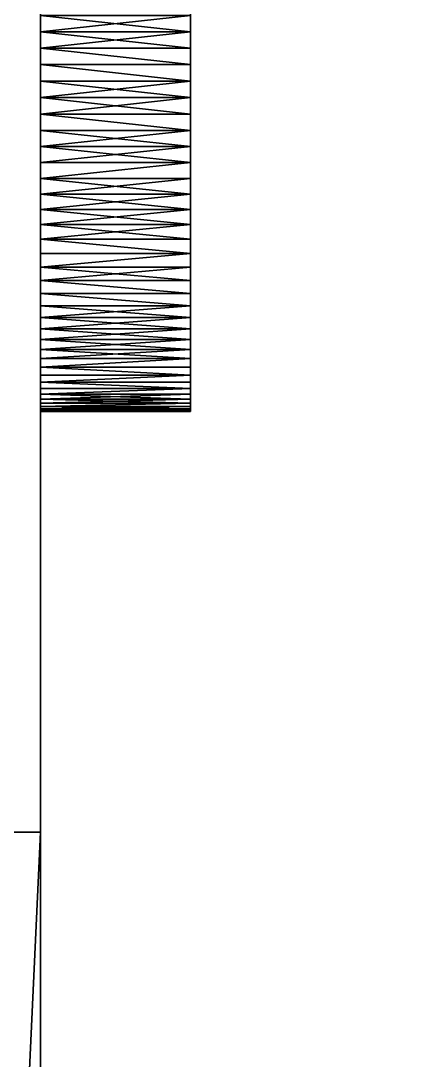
# Model space of a CAD drawing. Header units: millimetres. Extents: x 0 to 520, y -2 to 382.
# Drawn here: x 510.37 to 513.08, y 177.48 to 184.4 of the extents above; entities that cross this region are included whole.
import ezdxf

# ---------------------------------------------------------------- set-up
doc = ezdxf.new("R2010")
doc.units = ezdxf.units.MM

msp = doc.modelspace()

# ---------------------------------------------------------------- linework, layer by layer
at = {"layer": 'BRASS', "color": 52}
for points in [[(499.5, 359.5, 90), (520, 380, 90), (499.5, 20.5, 90)], [(499.5, 20.5, 90), (520, 380, 90), (520, 0, 90)], [(520, 380, 98), (510, 370, 98), (510, 10, 98)], [(520, 380, 98), (510, 10, 98), (520, 0, 98)]]:
    msp.add_3dface(points, dxfattribs=at)
at = {"layer": 'TEAK', "color": 34}
for points in [[(520, 380), (520, 0), (500, 360)], [(520, 0, 90), (520, 380, 90), (510.5, 360, 90)], [(500, 360), (520, 0), (500, 20)], [(520, 0, 90), (510.5, 360, 90), (510.5, 20, 90)], [(510.5, 20, 90), (510.5, 360, 90), (510.5, 321, 86)], [(510.5, 20, 90), (510.5, 321, 86), (510.5, 299, 86)], [(510.5, 20, 90), (510.5, 299, 86), (510.5, 201, 86)], [(506, 179, 68.5), (510.5, 179, 68.5), (510.5, 201, 68.5)], [(506, 179, 68.5), (510.5, 201, 68.5), (506, 201, 68.5)], [(510.5, 179, 86), (510.5, 201, 86), (510.5, 195.0455, 73.9821)], [(510.5, 179, 68.5), (510.5, 195.6721, 69.8246), (510.5, 201, 68.5)], [(510.5, 20, 90), (510.5, 201, 86), (510.5, 179, 86)], [(510.5, 184.3279, 69.8246), (510.5, 184.4359, 69.8436), (510.5, 195.6721, 69.8246)], [(510.5, 179, 68.5), (510.5, 184.3279, 69.8246), (510.5, 195.6721, 69.8246)], [(510.5, 184.9545, 73.9821), (510.5, 179, 86), (510.5, 195.0455, 73.9821)], [(511.5, 186.1666, 71.618), (511.5, 185.3284, 70.2463), (511.5, 183.2476, 69.9327)], [(511.5, 186.1666, 71.618), (511.5, 183.1454, 69.9728), (511.5, 182.4251, 70.4639)], [(511.5, 186.1666, 71.618), (511.5, 183.2476, 69.9327), (511.5, 183.1454, 69.9728)], [(511.5, 186.0479, 72.8038), (511.5, 186.1666, 71.618), (511.5, 182.4251, 70.4639)], [(511.5, 186.0479, 72.8038), (511.5, 182.4251, 70.4639), (511.5, 182.0423, 70.9963)], [(511.5, 185.5749, 73.5361), (511.5, 186.0479, 72.8038), (511.5, 182.0423, 70.9963)], [(511.5, 185.5749, 73.5361), (511.5, 182.0423, 70.9963), (511.5, 181.8822, 72.5958)], [(511.5, 185.5749, 73.5361), (511.5, 182.5036, 73.6127), (511.5, 184.1097, 74.1973)], [(511.5, 185.5749, 73.5361), (511.5, 184.1097, 74.1973), (511.5, 184.6485, 74.1023)], [(511.5, 185.5749, 73.5361), (511.5, 181.8822, 72.5958), (511.5, 182.5036, 73.6127)], [(511.5, 185.3284, 70.2463), (511.5, 184.3279, 69.8246), (511.5, 183.3515, 69.8977)], [(511.5, 185.3284, 70.2463), (511.5, 184.9545, 70.0179), (511.5, 184.3279, 69.8246)], [(511.5, 185.3284, 70.2463), (511.5, 183.3515, 69.8977), (511.5, 183.2476, 69.9327)], [(510.5, 184.8546, 74.0272), (510.5, 179, 86), (510.5, 184.9545, 73.9821)], [(511.5, 184.9545, 70.0179), (511.5, 184.4359, 69.8436), (511.5, 184.3279, 69.8246)], [(510.5, 184.7524, 74.0673), (510.5, 179, 86), (510.5, 184.8546, 74.0272)], [(510.5, 184.6485, 74.1023), (510.5, 179, 86), (510.5, 184.7524, 74.0673)], [(510.5, 184.5429, 74.132), (510.5, 179, 86), (510.5, 184.6485, 74.1023)], [(511.5, 184.6485, 74.1023), (511.5, 184.1097, 74.1973), (511.5, 184.3279, 74.1754)], [(511.5, 184.6485, 74.1023), (511.5, 184.3279, 74.1754), (511.5, 184.5429, 74.132)], [(510.5, 184.4359, 74.1564), (510.5, 179, 86), (510.5, 184.5429, 74.132)], [(511.5, 184.5429, 74.132), (511.5, 184.3279, 74.1754), (511.5, 184.4359, 74.1564)], [(510.5, 184.3279, 74.1754), (510.5, 179, 86), (510.5, 184.4359, 74.1564)], [(511.5, 184.3279, 74.1754), (510.5, 184.4359, 74.1564), (511.5, 184.4359, 74.1564)], [(510.5, 184.3279, 74.1754), (510.5, 184.4359, 74.1564), (511.5, 184.3279, 74.1754)], [(511.5, 184.4359, 69.8436), (510.5, 184.3279, 69.8246), (511.5, 184.3279, 69.8246)], [(510.5, 184.4359, 69.8436), (510.5, 184.3279, 69.8246), (511.5, 184.4359, 69.8436)], [(510.5, 184.219, 74.1891), (510.5, 179, 86), (510.5, 184.3279, 74.1754)], [(510.5, 179, 68.5), (510.5, 184.219, 69.8109), (510.5, 184.3279, 69.8246)], [(511.5, 184.219, 74.1891), (510.5, 184.3279, 74.1754), (511.5, 184.3279, 74.1754)], [(510.5, 184.219, 74.1891), (510.5, 184.3279, 74.1754), (511.5, 184.219, 74.1891)], [(511.5, 184.3279, 69.8246), (510.5, 184.219, 69.8109), (511.5, 184.219, 69.8109)], [(510.5, 184.3279, 69.8246), (510.5, 184.219, 69.8109), (511.5, 184.3279, 69.8246)], [(511.5, 184.3279, 69.8246), (511.5, 183.781, 69.8109), (511.5, 183.6721, 69.8246)], [(511.5, 184.3279, 69.8246), (511.5, 183.4571, 69.868), (511.5, 183.3515, 69.8977)], [(511.5, 184.3279, 69.8246), (511.5, 183.6721, 69.8246), (511.5, 183.4571, 69.868)], [(511.5, 184.3279, 69.8246), (511.5, 184.219, 69.8109), (511.5, 183.781, 69.8109)], [(511.5, 184.3279, 74.1754), (511.5, 184.1097, 74.1973), (511.5, 184.219, 74.1891)], [(510.5, 184.1097, 74.1973), (510.5, 179, 86), (510.5, 184.219, 74.1891)], [(510.5, 179, 68.5), (510.5, 184.1097, 69.8027), (510.5, 184.219, 69.8109)], [(511.5, 184.1097, 74.1973), (510.5, 184.219, 74.1891), (511.5, 184.219, 74.1891)], [(510.5, 184.1097, 74.1973), (510.5, 184.219, 74.1891), (511.5, 184.1097, 74.1973)], [(511.5, 184.219, 69.8109), (510.5, 184.219, 69.8109), (511.5, 184.1097, 69.8027)], [(510.5, 184.219, 69.8109), (510.5, 184.1097, 69.8027), (511.5, 184.1097, 69.8027)], [(511.5, 184.219, 69.8109), (511.5, 184.1097, 69.8027), (511.5, 184, 69.8)], [(511.5, 184.219, 69.8109), (511.5, 184, 69.8), (511.5, 183.8903, 69.8027)], [(511.5, 184.219, 69.8109), (511.5, 183.8903, 69.8027), (511.5, 183.781, 69.8109)], [(510.5, 184, 74.2), (510.5, 179, 86), (510.5, 184.1097, 74.1973)], [(510.5, 179, 68.5), (510.5, 184, 69.8), (510.5, 184.1097, 69.8027)], [(510.5, 184, 74.2), (510.5, 184.1097, 74.1973), (511.5, 184, 74.2)], [(511.5, 184, 74.2), (510.5, 184.1097, 74.1973), (511.5, 184.1097, 74.1973)], [(511.5, 184.1097, 69.8027), (510.5, 184.1097, 69.8027), (511.5, 184, 69.8)], [(510.5, 184.1097, 69.8027), (510.5, 184, 69.8), (511.5, 184, 69.8)], [(511.5, 184.1097, 74.1973), (511.5, 182.5036, 73.6127), (511.5, 183.6721, 74.1754)], [(511.5, 184.1097, 74.1973), (511.5, 183.6721, 74.1754), (511.5, 184, 74.2)], [(510.5, 183.8903, 74.1973), (510.5, 179, 86), (510.5, 184, 74.2)], [(510.5, 179, 68.5), (510.5, 183.8903, 69.8027), (510.5, 184, 69.8)], [(510.5, 184, 69.8), (510.5, 183.8903, 69.8027), (511.5, 184, 69.8)], [(511.5, 184, 69.8), (510.5, 183.8903, 69.8027), (511.5, 183.8903, 69.8027)], [(511.5, 183.8903, 74.1973), (510.5, 184, 74.2), (511.5, 184, 74.2)], [(510.5, 183.8903, 74.1973), (510.5, 184, 74.2), (511.5, 183.8903, 74.1973)], [(511.5, 184, 74.2), (511.5, 183.6721, 74.1754), (511.5, 183.781, 74.1891)], [(511.5, 184, 74.2), (511.5, 183.781, 74.1891), (511.5, 183.8903, 74.1973)], [(510.5, 183.781, 74.1891), (510.5, 179, 86), (510.5, 183.8903, 74.1973)], [(510.5, 179, 68.5), (510.5, 183.781, 69.8109), (510.5, 183.8903, 69.8027)], [(510.5, 183.8903, 69.8027), (510.5, 183.781, 69.8109), (511.5, 183.8903, 69.8027)], [(511.5, 183.8903, 69.8027), (510.5, 183.781, 69.8109), (511.5, 183.781, 69.8109)], [(510.5, 183.781, 74.1891), (510.5, 183.8903, 74.1973), (511.5, 183.781, 74.1891)], [(511.5, 183.781, 74.1891), (510.5, 183.8903, 74.1973), (511.5, 183.8903, 74.1973)], [(510.5, 183.6721, 74.1754), (510.5, 179, 86), (510.5, 183.781, 74.1891)], [(510.5, 179, 68.5), (510.5, 183.6721, 69.8246), (510.5, 183.781, 69.8109)], [(511.5, 183.781, 69.8109), (510.5, 183.781, 69.8109), (511.5, 183.6721, 69.8246)], [(510.5, 183.781, 69.8109), (510.5, 183.6721, 69.8246), (511.5, 183.6721, 69.8246)], [(511.5, 183.6721, 74.1754), (510.5, 183.781, 74.1891), (511.5, 183.781, 74.1891)], [(510.5, 183.6721, 74.1754), (510.5, 183.781, 74.1891), (511.5, 183.6721, 74.1754)], [(510.5, 183.5641, 74.1564), (510.5, 179, 86), (510.5, 183.6721, 74.1754)], [(510.5, 179, 68.5), (510.5, 183.5641, 69.8436), (510.5, 183.6721, 69.8246)], [(510.5, 183.6721, 69.8246), (510.5, 183.5641, 69.8436), (511.5, 183.6721, 69.8246)], [(511.5, 183.6721, 69.8246), (510.5, 183.5641, 69.8436), (511.5, 183.5641, 69.8436)], [(510.5, 183.5641, 74.1564), (510.5, 183.6721, 74.1754), (511.5, 183.5641, 74.1564)], [(511.5, 183.5641, 74.1564), (510.5, 183.6721, 74.1754), (511.5, 183.6721, 74.1754)], [(511.5, 183.6721, 69.8246), (511.5, 183.5641, 69.8436), (511.5, 183.4571, 69.868)], [(511.5, 183.6721, 74.1754), (511.5, 182.9478, 73.9321), (511.5, 183.0455, 73.9821)], [(511.5, 183.6721, 74.1754), (511.5, 183.4571, 74.132), (511.5, 183.5641, 74.1564)], [(511.5, 183.6721, 74.1754), (511.5, 182.5036, 73.6127), (511.5, 182.9478, 73.9321)], [(511.5, 183.6721, 74.1754), (511.5, 183.0455, 73.9821), (511.5, 183.4571, 74.132)], [(510.5, 183.4571, 74.132), (510.5, 179, 86), (510.5, 183.5641, 74.1564)], [(510.5, 179, 68.5), (510.5, 183.4571, 69.868), (510.5, 183.5641, 69.8436)], [(510.5, 183.5641, 69.8436), (510.5, 183.4571, 69.868), (511.5, 183.5641, 69.8436)], [(511.5, 183.5641, 69.8436), (510.5, 183.4571, 69.868), (511.5, 183.4571, 69.868)], [(510.5, 183.4571, 74.132), (510.5, 183.5641, 74.1564), (511.5, 183.4571, 74.132)], [(511.5, 183.4571, 74.132), (510.5, 183.5641, 74.1564), (511.5, 183.5641, 74.1564)], [(510.5, 183.3515, 74.1023), (510.5, 179, 86), (510.5, 183.4571, 74.132)], [(510.5, 179, 68.5), (510.5, 183.3515, 69.8977), (510.5, 183.4571, 69.868)], [(510.5, 183.4571, 69.868), (510.5, 183.3515, 69.8977), (511.5, 183.4571, 69.868)], [(511.5, 183.4571, 69.868), (510.5, 183.3515, 69.8977), (511.5, 183.3515, 69.8977)], [(511.5, 183.3515, 74.1023), (510.5, 183.3515, 74.1023), (511.5, 183.4571, 74.132)], [(510.5, 183.3515, 74.1023), (510.5, 183.4571, 74.132), (511.5, 183.4571, 74.132)], [(511.5, 183.4571, 74.132), (511.5, 183.0455, 73.9821), (511.5, 183.1454, 74.0272)], [(511.5, 183.4571, 74.132), (511.5, 183.1454, 74.0272), (511.5, 183.2476, 74.0673)], [(511.5, 183.4571, 74.132), (511.5, 183.2476, 74.0673), (511.5, 183.3515, 74.1023)], [(510.5, 183.2476, 74.0673), (510.5, 179, 86), (510.5, 183.3515, 74.1023)], [(510.5, 179, 68.5), (510.5, 183.2476, 69.9327), (510.5, 183.3515, 69.8977)], [(510.5, 183.3515, 69.8977), (510.5, 183.2476, 69.9327), (511.5, 183.3515, 69.8977)], [(511.5, 183.3515, 69.8977), (510.5, 183.2476, 69.9327), (511.5, 183.2476, 69.9327)], [(510.5, 183.2476, 74.0673), (510.5, 183.3515, 74.1023), (511.5, 183.2476, 74.0673)], [(511.5, 183.2476, 74.0673), (510.5, 183.3515, 74.1023), (511.5, 183.3515, 74.1023)], [(510.5, 183.1454, 74.0272), (510.5, 179, 86), (510.5, 183.2476, 74.0673)], [(510.5, 179, 68.5), (510.5, 183.1454, 69.9728), (510.5, 183.2476, 69.9327)], [(510.5, 183.2476, 69.9327), (510.5, 183.1454, 69.9728), (511.5, 183.2476, 69.9327)], [(511.5, 183.2476, 69.9327), (510.5, 183.1454, 69.9728), (511.5, 183.1454, 69.9728)], [(510.5, 183.1454, 74.0272), (510.5, 183.2476, 74.0673), (511.5, 183.1454, 74.0272)], [(511.5, 183.1454, 74.0272), (510.5, 183.2476, 74.0673), (511.5, 183.2476, 74.0673)], [(510.5, 183.0455, 73.9821), (510.5, 179, 86), (510.5, 183.1454, 74.0272)], [(510.5, 179, 68.5), (510.5, 183.0455, 70.0179), (510.5, 183.1454, 69.9728)], [(511.5, 183.1454, 69.9728), (510.5, 183.1454, 69.9728), (511.5, 183.0455, 70.0179)], [(510.5, 183.1454, 69.9728), (510.5, 183.0455, 70.0179), (511.5, 183.0455, 70.0179)], [(511.5, 183.0455, 73.9821), (510.5, 183.0455, 73.9821), (511.5, 183.1454, 74.0272)], [(510.5, 183.0455, 73.9821), (510.5, 183.1454, 74.0272), (511.5, 183.1454, 74.0272)], [(511.5, 183.1454, 69.9728), (511.5, 183.0455, 70.0179), (511.5, 182.5036, 70.3873)], [(511.5, 183.1454, 69.9728), (511.5, 182.5036, 70.3873), (511.5, 182.4251, 70.4639)], [(510.5, 182.9478, 73.9321), (510.5, 179, 86), (510.5, 183.0455, 73.9821)], [(510.5, 179, 68.5), (510.5, 182.9478, 70.0679), (510.5, 183.0455, 70.0179)], [(510.5, 183.0455, 70.0179), (510.5, 182.9478, 70.0679), (511.5, 183.0455, 70.0179)], [(511.5, 183.0455, 70.0179), (510.5, 182.9478, 70.0679), (511.5, 182.9478, 70.0679)], [(510.5, 182.9478, 73.9321), (510.5, 183.0455, 73.9821), (511.5, 182.9478, 73.9321)], [(511.5, 182.9478, 73.9321), (510.5, 183.0455, 73.9821), (511.5, 183.0455, 73.9821)], [(511.5, 183.0455, 70.0179), (511.5, 182.9478, 70.0679), (511.5, 182.8528, 70.1228)], [(511.5, 183.0455, 70.0179), (511.5, 182.8528, 70.1228), (511.5, 182.7607, 70.1823)], [(511.5, 183.0455, 70.0179), (511.5, 182.7607, 70.1823), (511.5, 182.6716, 70.2463)], [(511.5, 183.0455, 70.0179), (511.5, 182.6716, 70.2463), (511.5, 182.5859, 70.3147)], [(511.5, 183.0455, 70.0179), (511.5, 182.5859, 70.3147), (511.5, 182.5036, 70.3873)], [(510.5, 182.8528, 73.8772), (510.5, 179, 86), (510.5, 182.9478, 73.9321)], [(510.5, 179, 68.5), (510.5, 182.8528, 70.1228), (510.5, 182.9478, 70.0679)], [(511.5, 182.9478, 70.0679), (510.5, 182.9478, 70.0679), (511.5, 182.8528, 70.1228)], [(510.5, 182.9478, 70.0679), (510.5, 182.8528, 70.1228), (511.5, 182.8528, 70.1228)], [(510.5, 182.8528, 73.8772), (510.5, 182.9478, 73.9321), (511.5, 182.8528, 73.8772)], [(511.5, 182.8528, 73.8772), (510.5, 182.9478, 73.9321), (511.5, 182.9478, 73.9321)], [(511.5, 182.9478, 73.9321), (511.5, 182.7607, 73.8177), (511.5, 182.8528, 73.8772)], [(511.5, 182.9478, 73.9321), (511.5, 182.5036, 73.6127), (511.5, 182.7607, 73.8177)], [(510.5, 182.7607, 73.8177), (510.5, 179, 86), (510.5, 182.8528, 73.8772)], [(510.5, 179, 68.5), (510.5, 182.7607, 70.1823), (510.5, 182.8528, 70.1228)], [(511.5, 182.8528, 70.1228), (510.5, 182.7607, 70.1823), (511.5, 182.7607, 70.1823)], [(510.5, 182.8528, 70.1228), (510.5, 182.7607, 70.1823), (511.5, 182.8528, 70.1228)], [(511.5, 182.7607, 73.8177), (510.5, 182.7607, 73.8177), (511.5, 182.8528, 73.8772)], [(510.5, 182.7607, 73.8177), (510.5, 182.8528, 73.8772), (511.5, 182.8528, 73.8772)], [(510.5, 182.6716, 73.7537), (510.5, 179, 86), (510.5, 182.7607, 73.8177)], [(510.5, 179, 68.5), (510.5, 182.6716, 70.2463), (510.5, 182.7607, 70.1823)], [(511.5, 182.7607, 70.1823), (510.5, 182.6716, 70.2463), (511.5, 182.6716, 70.2463)], [(510.5, 182.7607, 70.1823), (510.5, 182.6716, 70.2463), (511.5, 182.7607, 70.1823)], [(510.5, 182.6716, 73.7537), (510.5, 182.7607, 73.8177), (511.5, 182.6716, 73.7537)], [(511.5, 182.6716, 73.7537), (510.5, 182.7607, 73.8177), (511.5, 182.7607, 73.8177)], [(511.5, 182.7607, 73.8177), (511.5, 182.5036, 73.6127), (511.5, 182.5859, 73.6853)], [(511.5, 182.7607, 73.8177), (511.5, 182.5859, 73.6853), (511.5, 182.6716, 73.7537)], [(510.5, 182.5859, 73.6853), (510.5, 179, 86), (510.5, 182.6716, 73.7537)], [(510.5, 179, 68.5), (510.5, 182.5859, 70.3147), (510.5, 182.6716, 70.2463)], [(511.5, 182.6716, 70.2463), (510.5, 182.6716, 70.2463), (511.5, 182.5859, 70.3147)], [(510.5, 182.6716, 70.2463), (510.5, 182.5859, 70.3147), (511.5, 182.5859, 70.3147)], [(510.5, 182.5859, 73.6853), (510.5, 182.6716, 73.7537), (511.5, 182.5859, 73.6853)], [(511.5, 182.5859, 73.6853), (510.5, 182.6716, 73.7537), (511.5, 182.6716, 73.7537)], [(510.5, 182.5036, 73.6127), (510.5, 179, 86), (510.5, 182.5859, 73.6853)], [(510.5, 179, 68.5), (510.5, 182.5036, 70.3873), (510.5, 182.5859, 70.3147)], [(511.5, 182.5859, 70.3147), (510.5, 182.5859, 70.3147), (511.5, 182.5036, 70.3873)], [(510.5, 182.5859, 70.3147), (510.5, 182.5036, 70.3873), (511.5, 182.5036, 70.3873)], [(510.5, 182.5036, 73.6127), (510.5, 182.5859, 73.6853), (511.5, 182.5036, 73.6127)], [(511.5, 182.5036, 73.6127), (510.5, 182.5859, 73.6853), (511.5, 182.5859, 73.6853)], [(510.5, 182.4251, 73.5361), (510.5, 179, 86), (510.5, 182.5036, 73.6127)], [(510.5, 179, 68.5), (510.5, 182.4251, 70.4639), (510.5, 182.5036, 70.3873)], [(511.5, 182.5036, 70.3873), (510.5, 182.4251, 70.4639), (511.5, 182.4251, 70.4639)], [(510.5, 182.5036, 70.3873), (510.5, 182.4251, 70.4639), (511.5, 182.5036, 70.3873)], [(511.5, 182.4251, 73.5361), (510.5, 182.5036, 73.6127), (511.5, 182.5036, 73.6127)], [(510.5, 182.4251, 73.5361), (510.5, 182.5036, 73.6127), (511.5, 182.4251, 73.5361)], [(511.5, 182.5036, 73.6127), (511.5, 182.28, 73.3717), (511.5, 182.3505, 73.4557)], [(511.5, 182.5036, 73.6127), (511.5, 182.3505, 73.4557), (511.5, 182.4251, 73.5361)], [(511.5, 182.5036, 73.6127), (511.5, 181.8822, 72.5958), (511.5, 182.28, 73.3717)], [(510.5, 182.3505, 73.4557), (510.5, 179, 86), (510.5, 182.4251, 73.5361)], [(510.5, 179, 68.5), (510.5, 182.3505, 70.5443), (510.5, 182.4251, 70.4639)], [(511.5, 182.4251, 70.4639), (510.5, 182.3505, 70.5443), (511.5, 182.3505, 70.5443)], [(510.5, 182.4251, 70.4639), (510.5, 182.3505, 70.5443), (511.5, 182.4251, 70.4639)], [(511.5, 182.3505, 73.4557), (510.5, 182.4251, 73.5361), (511.5, 182.4251, 73.5361)], [(510.5, 182.3505, 73.4557), (510.5, 182.4251, 73.5361), (511.5, 182.3505, 73.4557)], [(511.5, 182.0423, 70.9963), (511.5, 182.4251, 70.4639), (511.5, 182.3505, 70.5443)], [(510.5, 182.28, 73.3717), (510.5, 179, 86), (510.5, 182.3505, 73.4557)], [(510.5, 179, 68.5), (510.5, 182.28, 70.6283), (510.5, 182.3505, 70.5443)], [(511.5, 182.3505, 70.5443), (510.5, 182.28, 70.6283), (511.5, 182.28, 70.6283)], [(510.5, 182.3505, 70.5443), (510.5, 182.28, 70.6283), (511.5, 182.3505, 70.5443)], [(511.5, 182.28, 73.3717), (510.5, 182.3505, 73.4557), (511.5, 182.3505, 73.4557)], [(510.5, 182.28, 73.3717), (510.5, 182.3505, 73.4557), (511.5, 182.28, 73.3717)], [(511.5, 182.0423, 70.9963), (511.5, 182.3505, 70.5443), (511.5, 182.28, 70.6283)], [(510.5, 182.2137, 73.2842), (510.5, 179, 86), (510.5, 182.28, 73.3717)], [(510.5, 179, 68.5), (510.5, 182.2137, 70.7158), (510.5, 182.28, 70.6283)], [(511.5, 182.28, 70.6283), (510.5, 182.2137, 70.7158), (511.5, 182.2137, 70.7158)], [(510.5, 182.28, 70.6283), (510.5, 182.2137, 70.7158), (511.5, 182.28, 70.6283)], [(511.5, 182.2137, 73.2842), (510.5, 182.28, 73.3717), (511.5, 182.28, 73.3717)], [(510.5, 182.2137, 73.2842), (510.5, 182.28, 73.3717), (511.5, 182.2137, 73.2842)], [(511.5, 182.0423, 70.9963), (511.5, 182.28, 70.6283), (511.5, 182.2137, 70.7158)], [(511.5, 182.28, 73.3717), (511.5, 181.8822, 72.5958), (511.5, 181.9146, 72.7007)], [(511.5, 182.28, 73.3717), (511.5, 182.0947, 73.1), (511.5, 182.1519, 73.1936)], [(511.5, 182.28, 73.3717), (511.5, 182.1519, 73.1936), (511.5, 182.2137, 73.2842)], [(511.5, 182.28, 73.3717), (511.5, 181.9146, 72.7007), (511.5, 182.0947, 73.1)], [(510.5, 182.1519, 73.1936), (510.5, 179, 86), (510.5, 182.2137, 73.2842)], [(510.5, 179, 68.5), (510.5, 182.1519, 70.8064), (510.5, 182.2137, 70.7158)], [(511.5, 182.2137, 70.7158), (510.5, 182.1519, 70.8064), (511.5, 182.1519, 70.8064)], [(510.5, 182.2137, 70.7158), (510.5, 182.1519, 70.8064), (511.5, 182.2137, 70.7158)], [(511.5, 182.1519, 73.1936), (510.5, 182.2137, 73.2842), (511.5, 182.2137, 73.2842)], [(510.5, 182.1519, 73.1936), (510.5, 182.2137, 73.2842), (511.5, 182.1519, 73.1936)], [(511.5, 182.0947, 70.9), (511.5, 182.2137, 70.7158), (511.5, 182.1519, 70.8064)], [(511.5, 182.0423, 70.9963), (511.5, 182.2137, 70.7158), (511.5, 182.0947, 70.9)], [(510.5, 182.0947, 73.1), (510.5, 179, 86), (510.5, 182.1519, 73.1936)], [(510.5, 179, 68.5), (510.5, 182.0947, 70.9), (510.5, 182.1519, 70.8064)], [(511.5, 182.1519, 70.8064), (510.5, 182.0947, 70.9), (511.5, 182.0947, 70.9)], [(510.5, 182.1519, 70.8064), (510.5, 182.0947, 70.9), (511.5, 182.1519, 70.8064)], [(511.5, 182.0947, 73.1), (510.5, 182.0947, 73.1), (511.5, 182.1519, 73.1936)], [(510.5, 182.0947, 73.1), (510.5, 182.1519, 73.1936), (511.5, 182.1519, 73.1936)], [(510.5, 182.0423, 73.0037), (510.5, 179, 86), (510.5, 182.0947, 73.1)], [(510.5, 179, 68.5), (510.5, 182.0423, 70.9963), (510.5, 182.0947, 70.9)], [(511.5, 182.0947, 70.9), (510.5, 182.0947, 70.9), (511.5, 182.0423, 70.9963)], [(510.5, 182.0947, 70.9), (510.5, 182.0423, 70.9963), (511.5, 182.0423, 70.9963)], [(511.5, 182.0423, 73.0037), (510.5, 182.0947, 73.1), (511.5, 182.0947, 73.1)], [(510.5, 182.0423, 73.0037), (510.5, 182.0947, 73.1), (511.5, 182.0423, 73.0037)], [(510.5, 181.9947, 72.9048), (510.5, 179, 86), (510.5, 182.0423, 73.0037)], [(510.5, 179, 68.5), (510.5, 181.9947, 71.0952), (510.5, 182.0423, 70.9963)], [(511.5, 182.0423, 70.9963), (510.5, 181.9947, 71.0952), (511.5, 181.9947, 71.0952)], [(510.5, 182.0423, 70.9963), (510.5, 181.9947, 71.0952), (511.5, 182.0423, 70.9963)], [(511.5, 181.9947, 72.9048), (510.5, 181.9947, 72.9048), (511.5, 182.0423, 73.0037)], [(510.5, 181.9947, 72.9048), (510.5, 182.0423, 73.0037), (511.5, 182.0423, 73.0037)], [(511.5, 182.0947, 73.1), (511.5, 181.9146, 72.7007), (511.5, 181.9521, 72.8038)], [(511.5, 182.0947, 73.1), (511.5, 181.9521, 72.8038), (511.5, 182.0423, 73.0037)], [(511.5, 181.8822, 72.5958), (511.5, 182.0423, 70.9963), (511.5, 181.9947, 71.0952)], [(511.5, 182.0423, 73.0037), (511.5, 181.9521, 72.8038), (511.5, 181.9947, 72.9048)], [(510.5, 181.9521, 72.8038), (510.5, 179, 86), (510.5, 181.9947, 72.9048)], [(510.5, 179, 68.5), (510.5, 181.9521, 71.1962), (510.5, 181.9947, 71.0952)], [(511.5, 181.9947, 71.0952), (510.5, 181.9947, 71.0952), (511.5, 181.9521, 71.1962)], [(510.5, 181.9947, 71.0952), (510.5, 181.9521, 71.1962), (511.5, 181.9521, 71.1962)], [(511.5, 181.9521, 72.8038), (510.5, 181.9947, 72.9048), (511.5, 181.9947, 72.9048)], [(510.5, 181.9521, 72.8038), (510.5, 181.9947, 72.9048), (511.5, 181.9521, 72.8038)], [(511.5, 181.8822, 71.4042), (511.5, 181.9947, 71.0952), (511.5, 181.9521, 71.1962)], [(511.5, 181.8822, 72.5958), (511.5, 181.9947, 71.0952), (511.5, 181.8822, 71.4042)], [(510.5, 179, 68.5), (510.5, 181.9146, 71.2993), (510.5, 181.9521, 71.1962)], [(510.5, 179, 68.5), (510.5, 181.9521, 72.8038), (510.5, 181.9146, 72.7007)], [(510.5, 179, 68.5), (510.5, 179, 86), (510.5, 181.9521, 72.8038)], [(510.5, 181.9521, 71.1962), (510.5, 181.9146, 71.2993), (511.5, 181.9521, 71.1962)], [(511.5, 181.9521, 71.1962), (510.5, 181.9146, 71.2993), (511.5, 181.9146, 71.2993)], [(511.5, 181.9146, 72.7007), (510.5, 181.9146, 72.7007), (511.5, 181.9521, 72.8038)], [(510.5, 181.9146, 72.7007), (510.5, 181.9521, 72.8038), (511.5, 181.9521, 72.8038)], [(510.5, 179, 68.5), (510.5, 181.8822, 71.4042), (510.5, 181.9146, 71.2993)], [(510.5, 179, 68.5), (510.5, 181.9146, 72.7007), (510.5, 181.8822, 72.5958)], [(510.5, 181.9146, 71.2993), (510.5, 181.8822, 71.4042), (511.5, 181.9146, 71.2993)], [(511.5, 181.9146, 71.2993), (510.5, 181.8822, 71.4042), (511.5, 181.8822, 71.4042)], [(511.5, 181.8822, 72.5958), (510.5, 181.9146, 72.7007), (511.5, 181.9146, 72.7007)], [(510.5, 181.8822, 72.5958), (510.5, 181.9146, 72.7007), (511.5, 181.8822, 72.5958)], [(511.5, 181.8822, 71.4042), (511.5, 181.9521, 71.1962), (511.5, 181.9146, 71.2993)], [(510.5, 179, 68.5), (510.5, 181.8552, 71.5105), (510.5, 181.8822, 71.4042)], [(510.5, 179, 68.5), (510.5, 181.8822, 72.5958), (510.5, 181.8552, 72.4895)], [(510.5, 181.8822, 71.4042), (510.5, 181.8552, 71.5105), (511.5, 181.8822, 71.4042)], [(511.5, 181.8822, 71.4042), (510.5, 181.8552, 71.5105), (511.5, 181.8552, 71.5105)], [(511.5, 181.8552, 72.4895), (510.5, 181.8822, 72.5958), (511.5, 181.8822, 72.5958)], [(510.5, 181.8552, 72.4895), (510.5, 181.8822, 72.5958), (511.5, 181.8552, 72.4895)], [(510.5, 179, 68.5), (510.5, 181.8334, 71.618), (510.5, 181.8552, 71.5105)], [(510.5, 179, 68.5), (510.5, 181.8552, 72.4895), (510.5, 181.8334, 72.382)], [(510.5, 181.8552, 71.5105), (510.5, 181.8334, 71.618), (511.5, 181.8552, 71.5105)], [(511.5, 181.8552, 71.5105), (510.5, 181.8334, 71.618), (511.5, 181.8334, 71.618)], [(511.5, 181.8334, 72.382), (510.5, 181.8334, 72.382), (511.5, 181.8552, 72.4895)], [(510.5, 181.8334, 72.382), (510.5, 181.8552, 72.4895), (511.5, 181.8552, 72.4895)], [(510.5, 179, 68.5), (510.5, 181.8171, 71.7264), (510.5, 181.8334, 71.618)], [(510.5, 179, 68.5), (510.5, 181.8334, 72.382), (510.5, 181.8171, 72.2736)], [(511.5, 181.8334, 71.618), (510.5, 181.8171, 71.7264), (511.5, 181.8171, 71.7264)], [(510.5, 181.8334, 71.618), (510.5, 181.8171, 71.7264), (511.5, 181.8334, 71.618)], [(511.5, 181.8171, 72.2736), (510.5, 181.8334, 72.382), (511.5, 181.8334, 72.382)], [(510.5, 181.8171, 72.2736), (510.5, 181.8334, 72.382), (511.5, 181.8171, 72.2736)], [(511.5, 181.8007, 72.0548), (511.5, 181.8822, 71.4042), (511.5, 181.8552, 71.5105)], [(511.5, 181.8822, 72.5958), (511.5, 181.8062, 72.1644), (511.5, 181.8334, 72.382)], [(511.5, 181.8822, 72.5958), (511.5, 181.8822, 71.4042), (511.5, 181.8007, 72.0548)], [(511.5, 181.8822, 72.5958), (511.5, 181.8007, 72.0548), (511.5, 181.8062, 72.1644)], [(511.5, 181.8822, 72.5958), (511.5, 181.8334, 72.382), (511.5, 181.8552, 72.4895)], [(511.5, 181.8007, 72.0548), (511.5, 181.8552, 71.5105), (511.5, 181.8334, 71.618)], [(511.5, 181.8062, 71.8356), (511.5, 181.8334, 71.618), (511.5, 181.8171, 71.7264)], [(511.5, 181.8007, 72.0548), (511.5, 181.8334, 71.618), (511.5, 181.8062, 71.8356)], [(511.5, 181.8334, 72.382), (511.5, 181.8062, 72.1644), (511.5, 181.8171, 72.2736)], [(510.5, 179, 68.5), (510.5, 181.8062, 71.8356), (510.5, 181.8171, 71.7264)], [(510.5, 179, 68.5), (510.5, 181.8171, 72.2736), (510.5, 181.8062, 72.1644)], [(511.5, 181.8171, 71.7264), (510.5, 181.8062, 71.8356), (511.5, 181.8062, 71.8356)], [(510.5, 181.8171, 71.7264), (510.5, 181.8062, 71.8356), (511.5, 181.8171, 71.7264)], [(511.5, 181.8062, 72.1644), (510.5, 181.8171, 72.2736), (511.5, 181.8171, 72.2736)], [(510.5, 181.8062, 72.1644), (510.5, 181.8171, 72.2736), (511.5, 181.8062, 72.1644)], [(510.5, 179, 68.5), (510.5, 181.8007, 71.9452), (510.5, 181.8062, 71.8356)], [(510.5, 179, 68.5), (510.5, 181.8062, 72.1644), (510.5, 181.8007, 72.0548)], [(511.5, 181.8062, 71.8356), (510.5, 181.8007, 71.9452), (511.5, 181.8007, 71.9452)], [(510.5, 181.8062, 71.8356), (510.5, 181.8007, 71.9452), (511.5, 181.8062, 71.8356)], [(511.5, 181.8007, 72.0548), (510.5, 181.8062, 72.1644), (511.5, 181.8062, 72.1644)], [(510.5, 181.8007, 72.0548), (510.5, 181.8062, 72.1644), (511.5, 181.8007, 72.0548)], [(510.5, 179, 68.5), (510.5, 181.8007, 72.0548), (510.5, 181.8007, 71.9452)], [(511.5, 181.8007, 71.9452), (510.5, 181.8007, 72.0548), (511.5, 181.8007, 72.0548)], [(510.5, 181.8007, 71.9452), (510.5, 181.8007, 72.0548), (511.5, 181.8007, 71.9452)], [(511.5, 181.8007, 72.0548), (511.5, 181.8062, 71.8356), (511.5, 181.8007, 71.9452)], [(506, 81, 86), (510.5, 81, 86), (510.5, 179, 86)], [(506, 81, 86), (510.5, 179, 86), (506, 179, 86)], [(506, 179, 68.5), (506, 179, 86), (510.5, 179, 68.5)], [(510.5, 179, 68.5), (506, 179, 86), (510.5, 179, 86)], [(510.5, 20, 90), (510.5, 179, 86), (510.5, 81, 86)]]:
    msp.add_3dface(points, dxfattribs=at)

doc.saveas('drawing.dxf')
